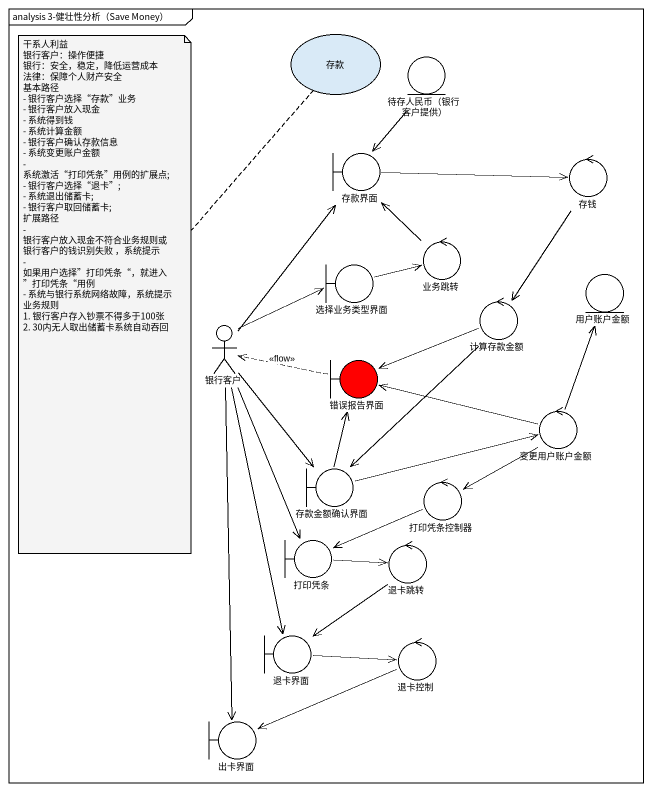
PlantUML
@startuml
mainframe analysis 3-健壮性分析（Save Money）
usecase 存款
entity "待存人民币（银行客户提供）" as 待存人民币_银行客户提供
boundary 存款界面
control 存钱
boundary 选择业务类型界面
control 业务跳转
entity 用户账户金额
control 计算存款金额
actor 银行客户
boundary 错误报告界面 #FF0000
control 变更用户账户金额
boundary 存款金额确认界面
control 打印凭条控制器
boundary 打印凭条
control 退卡跳转
boundary 退卡界面
control 退卡控制
boundary 出卡界面
待存人民币_银行客户提供 --> 存款界面
存款界面 -right-> 存钱
存钱 --> 计算存款金额
选择业务类型界面 -right-> 业务跳转
业务跳转 -up-> 存款界面
计算存款金额 -left-> 错误报告界面
计算存款金额 --> 存款金额确认界面
银行客户 -up-> 存款界面
银行客户 -up-> 选择业务类型界面
银行客户 --> 存款金额确认界面
银行客户 --> 打印凭条
银行客户 --> 退卡界面
银行客户 --> 出卡界面
错误报告界面 .left.> 银行客户 : <<flow>>
变更用户账户金额 -up-> 用户账户金额
变更用户账户金额 -left-> 错误报告界面
变更用户账户金额 --> 打印凭条控制器
存款金额确认界面 -up-> 错误报告界面
存款金额确认界面 -right-> 变更用户账户金额
打印凭条控制器 -left-> 打印凭条
打印凭条 -right-> 退卡跳转
退卡跳转 --> 退卡界面
退卡界面 -right-> 退卡控制
退卡控制 -left-> 出卡界面
note bottom of 存款
  干系人利益
  银行客户：操作便捷
  银行：安全，稳定，降低运营成本
  法律：保障个人财产安全
  基本路径
  - 银行客户选择“存款”业务
  - 银行客户放入现金
  - 系统得到钱
  - 系统计算金额
  - 银行客户确认存款信息
  - 系统变更账户金额
  - 系统激活“打印凭条”用例的扩展点;
  - 银行客户选择“退卡”;
  - 系统退出储蓄卡;
  - 银行客户取回储蓄卡;
  扩展路径
  - 银行客户放入现金不符合业务规则或银行客户的钱识别失败 ，系统提示
  - 如果用户选择”打印凭条“，就进入”打印凭条“用例
  - 系统与银行系统网络故障，系统提示
  业务规则
  1. 银行客户存入钞票不得多于100张
  2. 30内无人取出储蓄卡系统自动吞回
end note
@enduml
